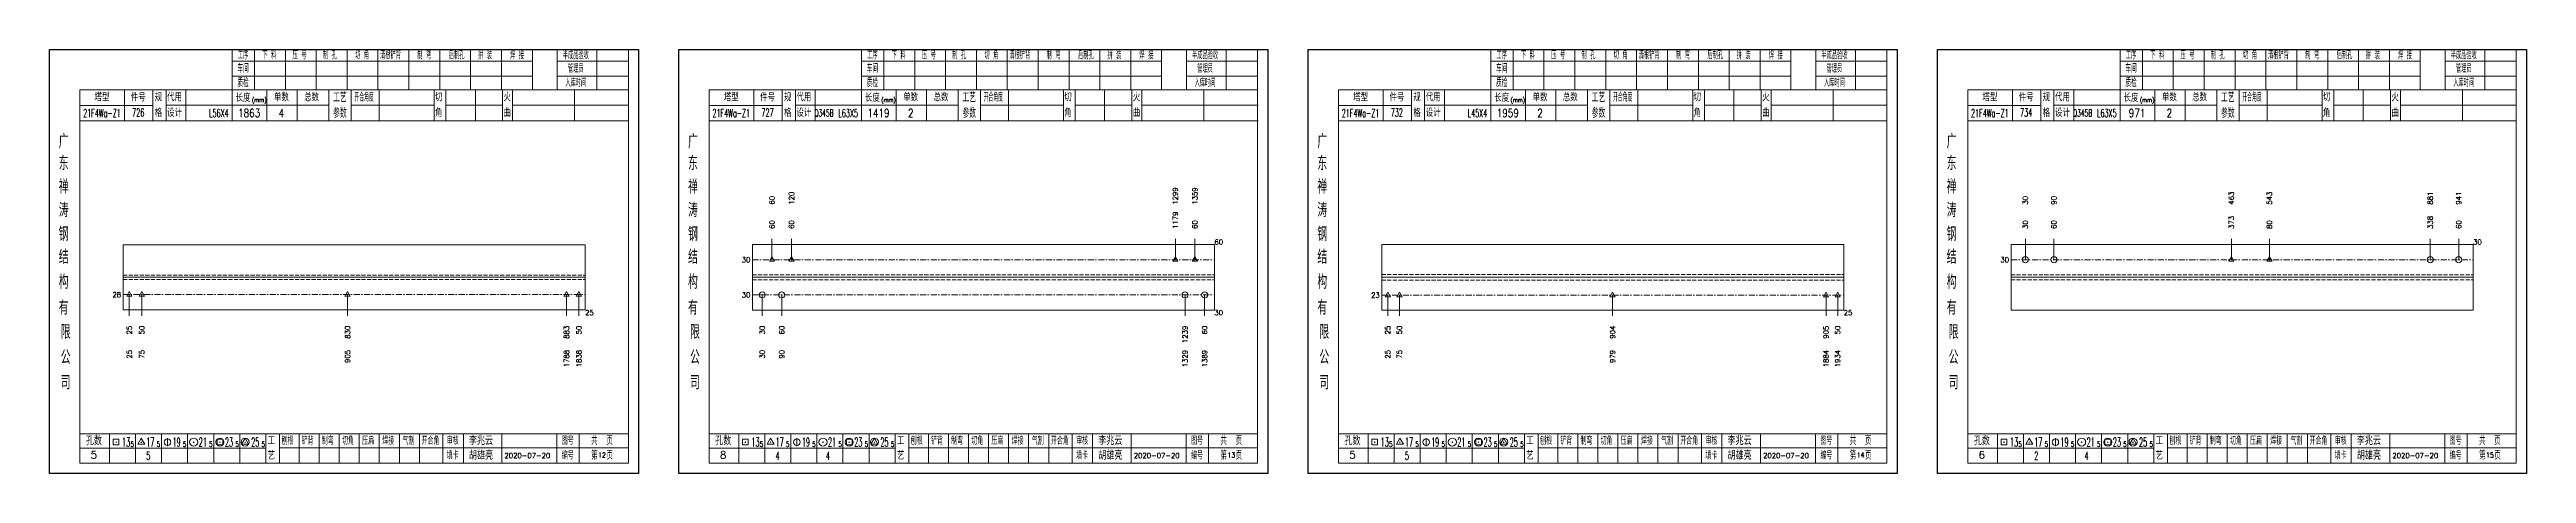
# Model space of a CAD drawing. Extents: x 1310 to 15542, y -76 to 8381.
# Drawn here: x 4950 to 6178, y 1944 to 2154 of the extents above; entities that cross this region are included whole.
import ezdxf
from ezdxf.enums import TextEntityAlignment as Align

# ---------------------------------------------------------------- set-up
doc = ezdxf.new("R2010")
doc.units = 0
doc.header["$MEASUREMENT"] = 0
doc.linetypes.add('一点画线', pattern=[5.2, 3, -1, 0.2, -1])
doc.linetypes.add('虚线', pattern=[2.75, 2, -0.75])
doc.layers.get('0').update_dxf_attribs({"linetype": 'CONTINUOUS', "lineweight": 25})
for name, color, linetype, lineweight in [('1', 7, 'CONTINUOUS', 25), ('4', 7, 'CONTINUOUS', 25), ('5', 7, 'CONTINUOUS', 25)]:
    doc.layers.add(name, color=color, linetype=linetype, lineweight=lineweight)
doc.styles.get("Standard").update_dxf_attribs({"font": 'simplex.shx', "width": 0.7, "height": 3, "bigfont": 'gbhzfs.shx'})

# ---------------------------------------------------------------- blocks, each defined once
blk = doc.blocks.new('孔17.5')
at = {"layer": '5', "color": 7, "linetype": 'Continuous', "lineweight": 13}
for p, q in [((0, 1), (-0.866, -0.5)), ((-0.1, -0.1), (0.1, 0.1)), ((0.1, -0.1), (-0.1, 0.1)), ((0.866, -0.5), (0, 1)), ((-0.866, -0.5), (0.866, -0.5))]:
    blk.add_line(p, q, dxfattribs=at)
blk = doc.blocks.new('孔21.5')
at = {"layer": '5', "color": 7, "linetype": 'Continuous', "lineweight": 13}
for p, q in [((-0.1, -0.1), (0.1, 0.1)), ((0.1, -0.1), (-0.1, 0.1))]:
    blk.add_line(p, q, dxfattribs=at)
blk.add_circle((0, 0), 1, dxfattribs=at)
blk = doc.blocks.new('CTJGK')
at = {"color": 6, "linetype": 'Continuous'}
for p, q in [((0, 209.97), (292.13, 209.97)), ((0, 0), (0, 209.97)), ((292.13, 209.97), (292.13, 0)), ((292.13, 0), (0, 0))]:
    blk.add_line(p, q, dxfattribs=at)

msp = doc.modelspace()

# ---------------------------------------------------------------- linework, layer by layer
at = {"color": 7, "linetype": 'Continuous', "lineweight": 18}
for p, q in [((4986.352, 2057.046), (4986.352, 2024.903)), ((4986.352, 2057.046), (5215.482, 2057.046)), ((5215.482, 2057.046), (5215.482, 2024.903)), ((5298.482, 2057.165), (5298.482, 2024.784)), ((5298.482, 2057.165), (5527.612, 2057.165)), ((5527.612, 2057.165), (5527.612, 2024.784)), ((5610.612, 2057.307), (5610.612, 2024.641)), ((5610.612, 2057.307), (5839.742, 2057.307)), ((5839.742, 2057.307), (5839.742, 2024.641)), ((5922.742, 2057.165), (5922.742, 2024.784)), ((5922.742, 2057.165), (6151.872, 2057.165)), ((6151.872, 2057.165), (6151.872, 2024.784)), ((4986.352, 2040.974), (5215.482, 2040.974)), ((5298.482, 2040.974), (5527.612, 2040.974)), ((5610.612, 2040.974), (5839.742, 2040.974)), ((5922.742, 2040.974), (6151.872, 2040.974))]:
    msp.add_line(p, q, dxfattribs=at)
at = {"color": 7, "linetype": 'Continuous', "lineweight": 13}
for p, q in [((5308.17, 2049.665), (5308.17, 2059.974)), ((5317.858, 2049.665), (5317.858, 2059.974)), ((5508.235, 2049.665), (5508.235, 2059.974)), ((5517.923, 2049.665), (5517.923, 2059.974)), ((5929.821, 2049.665), (5929.821, 2059.974)), ((5943.979, 2049.665), (5943.979, 2059.974)), ((6031.997, 2049.665), (6031.997, 2059.974)), ((6050.875, 2049.665), (6050.875, 2059.974)), ((6130.634, 2049.665), (6130.634, 2059.974)), ((6144.792, 2049.665), (6144.792, 2059.974)), ((4989.426, 2032.403), (4989.426, 2021.974)), ((4995.576, 2032.403), (4995.576, 2021.974)), ((5097.657, 2032.403), (5097.657, 2021.974)), ((5206.257, 2032.403), (5206.257, 2021.974)), ((5212.407, 2032.403), (5212.407, 2021.974)), ((5303.326, 2032.284), (5303.326, 2021.974)), ((5313.014, 2032.284), (5313.014, 2021.974)), ((5513.079, 2032.284), (5513.079, 2021.974)), ((5522.768, 2032.284), (5522.768, 2021.974)), ((5613.612, 2032.141), (5613.612, 2021.974)), ((5619.384, 2032.141), (5619.384, 2021.974)), ((5725.118, 2032.141), (5725.118, 2021.974)), ((5830.969, 2032.141), (5830.969, 2021.974)), ((5836.742, 2032.141), (5836.742, 2021.974))]:
    msp.add_line(p, q, dxfattribs=at)
at = {"color": 1, "linetype": '虚线', "lineweight": 18}
for p, q in [((4986.352, 2042.046), (5215.482, 2042.046)), ((4986.352, 2039.903), (5215.482, 2039.903)), ((5298.482, 2042.165), (5527.612, 2042.165)), ((5298.482, 2039.784), (5527.612, 2039.784)), ((5610.612, 2042.307), (5839.742, 2042.307)), ((5610.612, 2039.641), (5839.742, 2039.641)), ((5922.742, 2042.165), (6151.872, 2042.165)), ((5922.742, 2039.784), (6151.872, 2039.784))]:
    msp.add_line(p, q, dxfattribs=at)
at = {"color": 3, "linetype": '一点画线', "lineweight": 13}
for p, q in [((5298.482, 2049.665), (5527.612, 2049.665)), ((5922.742, 2049.665), (6151.872, 2049.665)), ((4986.352, 2032.403), (5215.482, 2032.403)), ((5298.482, 2032.284), (5527.612, 2032.284)), ((5610.612, 2032.141), (5839.742, 2032.141))]:
    msp.add_line(p, q, dxfattribs=at)
at = {"layer": '1', "color": 7, "linetype": 'Continuous', "lineweight": 18}
for p, q in [((4986.352, 2024.903), (5215.482, 2024.903)), ((5298.482, 2024.784), (5527.612, 2024.784)), ((5610.612, 2024.641), (5839.742, 2024.641)), ((5922.742, 2024.784), (6151.872, 2024.784))]:
    msp.add_line(p, q, dxfattribs=at)
at = {"layer": '4', "color": 1, "linetype": 'Continuous', "lineweight": 18}
for p, q in [((4949.852, 2153.801), (4949.852, 1943.831)), ((5241.982, 2153.801), (4949.852, 2153.801)), ((5040.482, 2153.801), (5040.482, 2133.961)), ((5051.512, 2153.801), (5051.512, 2133.941)), ((5066.822, 2153.801), (5066.822, 2133.941)), ((5082.142, 2153.801), (5082.142, 2133.941)), ((5097.452, 2153.801), (5097.452, 2133.941)), ((5112.762, 2153.801), (5112.762, 2133.941)), ((5128.072, 2153.801), (5128.072, 2133.941)), ((5143.392, 2153.801), (5143.392, 2133.941)), ((5158.702, 2153.801), (5158.702, 2133.941)), ((5174.012, 2153.801), (5174.012, 2133.941)), ((5189.322, 2153.801), (5189.322, 2133.961)), ((5189.322, 2153.801), (5189.322, 2133.941)), ((5201.602, 2153.801), (5201.602, 2133.941)), ((5221.352, 2153.801), (5221.352, 2133.941)), ((5236.932, 2153.801), (5236.932, 2133.941)), ((5241.982, 2124.001), (5241.982, 2153.801)), ((5261.982, 2153.801), (5261.982, 1943.831)), ((5554.112, 2153.801), (5261.982, 2153.801)), ((5352.612, 2153.801), (5352.612, 2133.961)), ((5363.642, 2153.801), (5363.642, 2133.941)), ((5378.952, 2153.801), (5378.952, 2133.941)), ((5394.272, 2153.801), (5394.272, 2133.941)), ((5409.582, 2153.801), (5409.582, 2133.941)), ((5424.892, 2153.801), (5424.892, 2133.941)), ((5440.202, 2153.801), (5440.202, 2133.941)), ((5455.522, 2153.801), (5455.522, 2133.941)), ((5470.832, 2153.801), (5470.832, 2133.941)), ((5486.142, 2153.801), (5486.142, 2133.941)), ((5501.452, 2153.801), (5501.452, 2133.961)), ((5501.452, 2153.801), (5501.452, 2133.941)), ((5513.732, 2153.801), (5513.732, 2133.941)), ((5533.482, 2153.801), (5533.482, 2133.941)), ((5549.062, 2153.801), (5549.062, 2133.941)), ((5554.112, 2124.001), (5554.112, 2153.801)), ((5574.112, 2153.801), (5574.112, 1943.831)), ((5866.242, 2153.801), (5574.112, 2153.801)), ((5664.742, 2153.801), (5664.742, 2133.961)), ((5675.772, 2153.801), (5675.772, 2133.941)), ((5691.082, 2153.801), (5691.082, 2133.941)), ((5706.402, 2153.801), (5706.402, 2133.941)), ((5721.712, 2153.801), (5721.712, 2133.941)), ((5737.022, 2153.801), (5737.022, 2133.941)), ((5752.332, 2153.801), (5752.332, 2133.941)), ((5767.652, 2153.801), (5767.652, 2133.941)), ((5782.962, 2153.801), (5782.962, 2133.941)), ((5798.272, 2153.801), (5798.272, 2133.941)), ((5813.582, 2153.801), (5813.582, 2133.961)), ((5813.582, 2153.801), (5813.582, 2133.941)), ((5825.862, 2153.801), (5825.862, 2133.941)), ((5845.612, 2153.801), (5845.612, 2133.941)), ((5861.192, 2153.801), (5861.192, 2133.941)), ((5866.242, 2124.001), (5866.242, 2153.801)), ((5886.242, 2153.801), (5886.242, 1943.831)), ((6178.372, 2153.801), (5886.242, 2153.801)), ((5976.872, 2153.801), (5976.872, 2133.961)), ((5987.902, 2153.801), (5987.902, 2133.941)), ((6003.212, 2153.801), (6003.212, 2133.941)), ((6018.532, 2153.801), (6018.532, 2133.941)), ((6033.842, 2153.801), (6033.842, 2133.941)), ((6049.152, 2153.801), (6049.152, 2133.941)), ((6064.462, 2153.801), (6064.462, 2133.941)), ((6079.782, 2153.801), (6079.782, 2133.941)), ((6095.092, 2153.801), (6095.092, 2133.941)), ((6110.402, 2153.801), (6110.402, 2133.941)), ((6125.712, 2153.801), (6125.712, 2133.961)), ((6125.712, 2153.801), (6125.712, 2133.941)), ((6137.992, 2153.801), (6137.992, 2133.941)), ((6157.742, 2153.801), (6157.742, 2133.941)), ((6173.322, 2153.801), (6173.322, 2133.941)), ((6178.372, 2124.001), (6178.372, 2153.801)), ((5189.322, 2148.071), (5040.482, 2148.071)), ((5189.322, 2140.591), (5040.482, 2140.591)), ((5236.932, 2148.071), (5201.602, 2148.071)), ((5236.932, 2140.591), (5201.602, 2140.591)), ((5501.452, 2148.071), (5352.612, 2148.071)), ((5501.452, 2140.591), (5352.612, 2140.591)), ((5549.062, 2148.071), (5513.732, 2148.071)), ((5549.062, 2140.591), (5513.732, 2140.591)), ((5813.582, 2148.071), (5664.742, 2148.071)), ((5813.582, 2140.591), (5664.742, 2140.591)), ((5861.192, 2148.071), (5825.862, 2148.071)), ((5861.192, 2140.591), (5825.862, 2140.591)), ((6125.712, 2148.071), (5976.872, 2148.071)), ((6125.712, 2140.591), (5976.872, 2140.591)), ((6173.322, 2148.071), (6137.992, 2148.071)), ((6173.322, 2140.591), (6137.992, 2140.591)), ((4964.862, 2133.941), (4964.862, 1948.881)), ((5236.932, 2133.941), (4964.862, 2133.941)), ((5001.132, 2126.181), (4964.862, 2126.181)), ((4986.982, 2133.951), (4986.982, 2118.531)), ((5001.132, 2118.531), (5001.132, 2133.941)), ((5007.632, 2118.531), (5007.632, 2133.941)), ((5088.352, 2126.231), (5007.632, 2126.231)), ((5017.502, 2133.941), (5017.502, 2118.531)), ((5040.482, 2133.961), (5040.482, 2118.531)), ((5057.602, 2133.941), (5057.602, 2118.531)), ((5072.652, 2133.941), (5072.652, 2118.531)), ((5088.352, 2133.941), (5088.352, 2118.531)), ((5099.412, 2133.941), (5099.412, 2118.531)), ((5099.412, 2126.231), (5140.662, 2126.231)), ((5113.362, 2133.941), (5113.362, 2118.531)), ((5140.662, 2133.941), (5140.662, 2118.531)), ((5146.422, 2133.941), (5146.422, 2118.531)), ((5146.422, 2126.231), (5174.502, 2126.231)), ((5161.042, 2133.941), (5161.042, 2118.531)), ((5174.502, 2133.941), (5174.502, 2118.531)), ((5179.492, 2133.941), (5179.492, 2118.531)), ((5179.492, 2126.231), (5237.112, 2126.231)), ((5210.232, 2133.941), (5210.232, 2118.531)), ((5236.932, 1948.881), (5236.932, 2133.941)), ((5276.992, 2133.941), (5276.992, 1948.881)), ((5549.062, 2133.941), (5276.992, 2133.941)), ((5313.262, 2126.181), (5276.992, 2126.181)), ((5299.112, 2133.951), (5299.112, 2118.531)), ((5313.262, 2118.531), (5313.262, 2133.941)), ((5319.762, 2118.531), (5319.762, 2133.941)), ((5400.482, 2126.231), (5319.762, 2126.231)), ((5329.632, 2133.941), (5329.632, 2118.531)), ((5352.612, 2133.961), (5352.612, 2118.531)), ((5369.732, 2133.941), (5369.732, 2118.531)), ((5384.782, 2133.941), (5384.782, 2118.531)), ((5400.482, 2133.941), (5400.482, 2118.531)), ((5411.542, 2133.941), (5411.542, 2118.531)), ((5411.542, 2126.231), (5452.792, 2126.231)), ((5425.492, 2133.941), (5425.492, 2118.531)), ((5452.792, 2133.941), (5452.792, 2118.531)), ((5458.552, 2133.941), (5458.552, 2118.531)), ((5458.552, 2126.231), (5486.632, 2126.231)), ((5473.172, 2133.941), (5473.172, 2118.531)), ((5486.632, 2133.941), (5486.632, 2118.531)), ((5491.622, 2133.941), (5491.622, 2118.531)), ((5491.622, 2126.231), (5549.242, 2126.231)), ((5522.362, 2133.941), (5522.362, 2118.531)), ((5549.062, 1948.881), (5549.062, 2133.941)), ((5589.122, 2133.941), (5589.122, 1948.881)), ((5861.192, 2133.941), (5589.122, 2133.941)), ((5625.392, 2126.181), (5589.122, 2126.181)), ((5611.242, 2133.951), (5611.242, 2118.531)), ((5625.392, 2118.531), (5625.392, 2133.941)), ((5631.892, 2118.531), (5631.892, 2133.941)), ((5712.612, 2126.231), (5631.892, 2126.231)), ((5641.762, 2133.941), (5641.762, 2118.531)), ((5664.742, 2133.961), (5664.742, 2118.531)), ((5681.862, 2133.941), (5681.862, 2118.531)), ((5696.912, 2133.941), (5696.912, 2118.531)), ((5712.612, 2133.941), (5712.612, 2118.531)), ((5723.672, 2133.941), (5723.672, 2118.531)), ((5723.672, 2126.231), (5764.922, 2126.231)), ((5737.622, 2133.941), (5737.622, 2118.531)), ((5764.922, 2133.941), (5764.922, 2118.531)), ((5770.682, 2133.941), (5770.682, 2118.531)), ((5770.682, 2126.231), (5798.762, 2126.231)), ((5785.302, 2133.941), (5785.302, 2118.531)), ((5798.762, 2133.941), (5798.762, 2118.531)), ((5803.752, 2133.941), (5803.752, 2118.531)), ((5803.752, 2126.231), (5861.372, 2126.231)), ((5834.492, 2133.941), (5834.492, 2118.531)), ((5861.192, 1948.881), (5861.192, 2133.941)), ((5901.252, 2133.941), (5901.252, 1948.881)), ((6173.322, 2133.941), (5901.252, 2133.941)), ((5937.522, 2126.181), (5901.252, 2126.181)), ((5923.372, 2133.951), (5923.372, 2118.531)), ((5937.522, 2118.531), (5937.522, 2133.941)), ((5944.022, 2118.531), (5944.022, 2133.941)), ((6024.742, 2126.231), (5944.022, 2126.231)), ((5953.892, 2133.941), (5953.892, 2118.531)), ((5976.872, 2133.961), (5976.872, 2118.531)), ((5993.992, 2133.941), (5993.992, 2118.531)), ((6009.042, 2133.941), (6009.042, 2118.531)), ((6024.742, 2133.941), (6024.742, 2118.531)), ((6035.802, 2133.941), (6035.802, 2118.531)), ((6035.802, 2126.231), (6077.052, 2126.231)), ((6049.752, 2133.941), (6049.752, 2118.531)), ((6077.052, 2133.941), (6077.052, 2118.531)), ((6082.812, 2133.941), (6082.812, 2118.531)), ((6082.812, 2126.231), (6110.892, 2126.231)), ((6097.432, 2133.941), (6097.432, 2118.531)), ((6110.892, 2133.941), (6110.892, 2118.531)), ((6115.882, 2133.941), (6115.882, 2118.531)), ((6115.882, 2126.231), (6173.502, 2126.231)), ((6146.622, 2133.941), (6146.622, 2118.531)), ((6173.322, 1948.881), (6173.322, 2133.941)), ((5237.112, 2118.531), (4964.862, 2118.531)), ((5241.982, 1943.831), (5241.982, 2124.001)), ((5549.242, 2118.531), (5276.992, 2118.531)), ((5554.112, 1943.831), (5554.112, 2124.001)), ((5861.372, 2118.531), (5589.122, 2118.531)), ((5866.242, 1943.831), (5866.242, 2124.001)), ((6173.502, 2118.531), (5901.252, 2118.531)), ((6178.372, 1943.831), (6178.372, 2124.001)), ((4964.862, 1963.411), (5236.932, 1963.411)), ((5057.112, 1956.281), (4964.862, 1956.281)), ((4979.552, 1963.411), (4979.552, 1948.881)), ((4992.482, 1948.881), (4992.482, 1963.411)), ((5005.412, 1963.411), (5005.412, 1948.881)), ((5018.332, 1948.881), (5018.332, 1963.411)), ((5031.262, 1963.411), (5031.262, 1948.881)), ((5044.192, 1948.881), (5044.192, 1963.411)), ((5057.112, 1948.881), (5057.112, 1963.411)), ((5063.942, 1956.441), (5236.932, 1956.441)), ((5063.982, 1948.881), (5063.982, 1963.411)), ((5073.642, 1948.881), (5073.642, 1963.411)), ((5083.582, 1948.881), (5083.582, 1963.411)), ((5093.522, 1948.881), (5093.522, 1963.411)), ((5103.472, 1948.881), (5103.472, 1963.411)), ((5113.412, 1948.881), (5113.412, 1963.411)), ((5123.352, 1948.881), (5123.352, 1963.411)), ((5133.302, 1948.881), (5133.302, 1963.411)), ((5144.942, 1948.881), (5144.942, 1963.411)), ((5155.092, 1948.881), (5155.092, 1963.411)), ((5174.152, 1948.881), (5174.152, 1963.411)), ((5201.532, 1948.881), (5201.532, 1963.411)), ((5212.492, 1948.881), (5212.492, 1963.411)), ((5276.992, 1963.411), (5549.062, 1963.411)), ((5369.242, 1956.281), (5276.992, 1956.281)), ((5291.682, 1963.411), (5291.682, 1948.881)), ((5304.612, 1948.881), (5304.612, 1963.411)), ((5317.542, 1963.411), (5317.542, 1948.881)), ((5330.462, 1948.881), (5330.462, 1963.411)), ((5343.392, 1963.411), (5343.392, 1948.881)), ((5356.322, 1948.881), (5356.322, 1963.411)), ((5369.242, 1948.881), (5369.242, 1963.411)), ((5376.072, 1956.441), (5549.062, 1956.441)), ((5376.112, 1948.881), (5376.112, 1963.411)), ((5385.772, 1948.881), (5385.772, 1963.411)), ((5395.712, 1948.881), (5395.712, 1963.411)), ((5405.652, 1948.881), (5405.652, 1963.411)), ((5415.602, 1948.881), (5415.602, 1963.411)), ((5425.542, 1948.881), (5425.542, 1963.411)), ((5435.482, 1948.881), (5435.482, 1963.411)), ((5445.432, 1948.881), (5445.432, 1963.411)), ((5457.072, 1948.881), (5457.072, 1963.411)), ((5467.222, 1948.881), (5467.222, 1963.411)), ((5486.282, 1948.881), (5486.282, 1963.411)), ((5513.662, 1948.881), (5513.662, 1963.411)), ((5524.622, 1948.881), (5524.622, 1963.411)), ((5589.122, 1963.411), (5861.192, 1963.411)), ((5681.372, 1956.281), (5589.122, 1956.281)), ((5603.812, 1963.411), (5603.812, 1948.881)), ((5616.742, 1948.881), (5616.742, 1963.411)), ((5629.672, 1963.411), (5629.672, 1948.881)), ((5642.592, 1948.881), (5642.592, 1963.411)), ((5655.522, 1963.411), (5655.522, 1948.881)), ((5668.452, 1948.881), (5668.452, 1963.411)), ((5681.372, 1948.881), (5681.372, 1963.411)), ((5688.202, 1956.441), (5861.192, 1956.441)), ((5688.242, 1948.881), (5688.242, 1963.411)), ((5697.902, 1948.881), (5697.902, 1963.411)), ((5707.842, 1948.881), (5707.842, 1963.411)), ((5717.782, 1948.881), (5717.782, 1963.411)), ((5727.732, 1948.881), (5727.732, 1963.411)), ((5737.672, 1948.881), (5737.672, 1963.411)), ((5747.612, 1948.881), (5747.612, 1963.411)), ((5757.562, 1948.881), (5757.562, 1963.411)), ((5769.202, 1948.881), (5769.202, 1963.411)), ((5779.352, 1948.881), (5779.352, 1963.411)), ((5798.412, 1948.881), (5798.412, 1963.411)), ((5825.792, 1948.881), (5825.792, 1963.411)), ((5836.752, 1948.881), (5836.752, 1963.411)), ((5901.252, 1963.411), (6173.322, 1963.411)), ((5993.502, 1956.281), (5901.252, 1956.281)), ((5915.942, 1963.411), (5915.942, 1948.881)), ((5928.872, 1948.881), (5928.872, 1963.411)), ((5941.802, 1963.411), (5941.802, 1948.881)), ((5954.722, 1948.881), (5954.722, 1963.411)), ((5967.652, 1963.411), (5967.652, 1948.881)), ((5980.582, 1948.881), (5980.582, 1963.411)), ((5993.502, 1948.881), (5993.502, 1963.411)), ((6000.332, 1956.441), (6173.322, 1956.441)), ((6000.372, 1948.881), (6000.372, 1963.411)), ((6010.032, 1948.881), (6010.032, 1963.411)), ((6019.972, 1948.881), (6019.972, 1963.411)), ((6029.912, 1948.881), (6029.912, 1963.411)), ((6039.862, 1948.881), (6039.862, 1963.411)), ((6049.802, 1948.881), (6049.802, 1963.411)), ((6059.742, 1948.881), (6059.742, 1963.411)), ((6069.692, 1948.881), (6069.692, 1963.411)), ((6081.332, 1948.881), (6081.332, 1963.411)), ((6091.482, 1948.881), (6091.482, 1963.411)), ((6110.542, 1948.881), (6110.542, 1963.411)), ((6137.922, 1948.881), (6137.922, 1963.411)), ((6148.882, 1948.881), (6148.882, 1963.411)), ((4949.852, 1943.831), (5241.982, 1943.831)), ((4964.862, 1948.881), (5236.932, 1948.881)), ((5261.982, 1943.831), (5554.112, 1943.831)), ((5276.992, 1948.881), (5549.062, 1948.881)), ((5574.112, 1943.831), (5866.242, 1943.831)), ((5589.122, 1948.881), (5861.192, 1948.881)), ((5886.242, 1943.831), (6178.372, 1943.831)), ((5901.252, 1948.881), (6173.322, 1948.881))]:
    msp.add_line(p, q, dxfattribs=at)
at = {"layer": '4', "color": 7, "linetype": 'Continuous', "lineweight": 13}
for p, q in [((4981.438, 1957.917), (4981.438, 1960.745)), ((4981.438, 1960.745), (4984.266, 1960.745)), ((4984.266, 1957.917), (4981.438, 1957.917)), ((4982.652, 1959.131), (4983.052, 1959.531)), ((4983.052, 1959.131), (4982.652, 1959.531)), ((4984.266, 1960.745), (4984.266, 1957.917)), ((4995.352, 1961.331), (4993.62, 1958.331)), ((4993.62, 1958.331), (4997.084, 1958.331)), ((4995.152, 1959.131), (4995.552, 1959.531)), ((4995.552, 1959.131), (4995.152, 1959.531)), ((4997.084, 1958.331), (4995.352, 1961.331)), ((5008.352, 1961.331), (5008.352, 1957.331)), ((5021.152, 1959.131), (5021.552, 1959.531)), ((5021.552, 1959.131), (5021.152, 1959.531)), ((5032.938, 1957.917), (5032.938, 1960.745)), ((5032.938, 1960.745), (5035.766, 1960.745)), ((5035.766, 1957.917), (5032.938, 1957.917)), ((5034.152, 1959.131), (5034.552, 1959.531)), ((5034.552, 1959.131), (5034.152, 1959.531)), ((5035.766, 1960.745), (5035.766, 1957.917)), ((5046.852, 1961.331), (5045.12, 1958.331)), ((5045.12, 1958.331), (5048.584, 1958.331)), ((5046.652, 1959.131), (5047.052, 1959.531)), ((5047.052, 1959.131), (5046.652, 1959.531)), ((5048.584, 1958.331), (5046.852, 1961.331)), ((5293.568, 1957.917), (5293.568, 1960.745)), ((5293.568, 1960.745), (5296.396, 1960.745)), ((5296.396, 1957.917), (5293.568, 1957.917)), ((5294.782, 1959.131), (5295.182, 1959.531)), ((5295.182, 1959.131), (5294.782, 1959.531)), ((5296.396, 1960.745), (5296.396, 1957.917)), ((5307.482, 1961.331), (5305.75, 1958.331)), ((5305.75, 1958.331), (5309.214, 1958.331)), ((5307.282, 1959.131), (5307.682, 1959.531)), ((5307.682, 1959.131), (5307.282, 1959.531)), ((5309.214, 1958.331), (5307.482, 1961.331)), ((5320.482, 1961.331), (5320.482, 1957.331)), ((5333.282, 1959.131), (5333.682, 1959.531)), ((5333.682, 1959.131), (5333.282, 1959.531)), ((5345.068, 1957.917), (5345.068, 1960.745)), ((5345.068, 1960.745), (5347.896, 1960.745)), ((5347.896, 1957.917), (5345.068, 1957.917)), ((5346.282, 1959.131), (5346.682, 1959.531)), ((5346.682, 1959.131), (5346.282, 1959.531)), ((5347.896, 1960.745), (5347.896, 1957.917)), ((5358.982, 1961.331), (5357.25, 1958.331)), ((5357.25, 1958.331), (5360.714, 1958.331)), ((5358.782, 1959.131), (5359.182, 1959.531)), ((5359.182, 1959.131), (5358.782, 1959.531)), ((5360.714, 1958.331), (5358.982, 1961.331)), ((5605.698, 1957.917), (5605.698, 1960.745)), ((5605.698, 1960.745), (5608.526, 1960.745)), ((5608.526, 1957.917), (5605.698, 1957.917)), ((5606.912, 1959.131), (5607.312, 1959.531)), ((5607.312, 1959.131), (5606.912, 1959.531)), ((5608.526, 1960.745), (5608.526, 1957.917)), ((5619.612, 1961.331), (5617.88, 1958.331)), ((5617.88, 1958.331), (5621.344, 1958.331)), ((5619.412, 1959.131), (5619.812, 1959.531)), ((5619.812, 1959.131), (5619.412, 1959.531)), ((5621.344, 1958.331), (5619.612, 1961.331)), ((5632.612, 1961.331), (5632.612, 1957.331)), ((5645.412, 1959.131), (5645.812, 1959.531)), ((5645.812, 1959.131), (5645.412, 1959.531)), ((5657.198, 1957.917), (5657.198, 1960.745)), ((5657.198, 1960.745), (5660.026, 1960.745)), ((5660.026, 1957.917), (5657.198, 1957.917)), ((5658.412, 1959.131), (5658.812, 1959.531)), ((5658.812, 1959.131), (5658.412, 1959.531)), ((5660.026, 1960.745), (5660.026, 1957.917)), ((5671.112, 1961.331), (5669.38, 1958.331)), ((5669.38, 1958.331), (5672.844, 1958.331)), ((5670.912, 1959.131), (5671.312, 1959.531)), ((5671.312, 1959.131), (5670.912, 1959.531)), ((5672.844, 1958.331), (5671.112, 1961.331)), ((5917.828, 1957.917), (5917.828, 1960.745)), ((5917.828, 1960.745), (5920.656, 1960.745)), ((5920.656, 1957.917), (5917.828, 1957.917)), ((5919.042, 1959.131), (5919.442, 1959.531)), ((5919.442, 1959.131), (5919.042, 1959.531)), ((5920.656, 1960.745), (5920.656, 1957.917)), ((5931.742, 1961.331), (5930.01, 1958.331)), ((5930.01, 1958.331), (5933.474, 1958.331)), ((5931.542, 1959.131), (5931.942, 1959.531)), ((5931.942, 1959.131), (5931.542, 1959.531)), ((5933.474, 1958.331), (5931.742, 1961.331)), ((5944.742, 1961.331), (5944.742, 1957.331)), ((5957.542, 1959.131), (5957.942, 1959.531)), ((5957.942, 1959.131), (5957.542, 1959.531)), ((5969.328, 1957.917), (5969.328, 1960.745)), ((5969.328, 1960.745), (5972.156, 1960.745)), ((5972.156, 1957.917), (5969.328, 1957.917)), ((5970.542, 1959.131), (5970.942, 1959.531)), ((5970.942, 1959.131), (5970.542, 1959.531)), ((5972.156, 1960.745), (5972.156, 1957.917)), ((5983.242, 1961.331), (5981.51, 1958.331)), ((5981.51, 1958.331), (5984.974, 1958.331)), ((5983.042, 1959.131), (5983.442, 1959.531)), ((5983.442, 1959.131), (5983.042, 1959.531)), ((5984.974, 1958.331), (5983.242, 1961.331))]:
    msp.add_line(p, q, dxfattribs=at)
for centre, radius in [((5008.352, 1959.331), 1.6), ((5021.352, 1959.331), 2), ((5034.352, 1959.331), 2), ((5046.852, 1959.331), 2), ((5320.482, 1959.331), 1.6), ((5333.482, 1959.331), 2), ((5346.482, 1959.331), 2), ((5358.982, 1959.331), 2), ((5632.612, 1959.331), 1.6), ((5645.612, 1959.331), 2), ((5658.612, 1959.331), 2), ((5671.112, 1959.331), 2), ((5944.742, 1959.331), 1.6), ((5957.742, 1959.331), 2), ((5970.742, 1959.331), 2), ((5983.242, 1959.331), 2)]:
    msp.add_circle(centre, radius, dxfattribs=at)

# ---------------------------------------------------------------- block references
at = {"color": 0, "linetype": 'Continuous'}
for p in [(4949.852, 1943.831), (5261.982, 1943.831), (5574.112, 1943.831), (5886.242, 1943.831)]:
    msp.add_blockref('CTJGK', p, dxfattribs=at)
at = {"color": 8, "linetype": 'Continuous', "lineweight": 9, "xscale": 1.5, "yscale": 1.5, "zscale": 1.5}
for name, p in [('孔17.5', (5308.17, 2049.665)), ('孔17.5', (5317.858, 2049.665)), ('孔17.5', (5508.235, 2049.665)), ('孔17.5', (5517.923, 2049.665)), ('孔21.5', (5929.821, 2049.665)), ('孔21.5', (5943.979, 2049.665)), ('孔17.5', (6031.997, 2049.665)), ('孔17.5', (6050.875, 2049.665)), ('孔21.5', (6130.634, 2049.665)), ('孔21.5', (6144.792, 2049.665))]:
    msp.add_blockref(name, p, dxfattribs=at)
at = {"layer": '1', "color": 8, "linetype": 'Continuous', "lineweight": 9, "xscale": 1.5, "yscale": 1.5, "zscale": 1.5}
for name, p in [('孔17.5', (4989.426, 2032.403)), ('孔17.5', (4995.576, 2032.403)), ('孔17.5', (5097.657, 2032.403)), ('孔17.5', (5206.257, 2032.403)), ('孔17.5', (5212.407, 2032.403)), ('孔21.5', (5303.326, 2032.284)), ('孔21.5', (5313.014, 2032.284)), ('孔21.5', (5513.079, 2032.284)), ('孔21.5', (5522.768, 2032.284)), ('孔17.5', (5613.612, 2032.141)), ('孔17.5', (5619.384, 2032.141)), ('孔17.5', (5725.118, 2032.141)), ('孔17.5', (5830.969, 2032.141)), ('孔17.5', (5836.742, 2032.141))]:
    msp.add_blockref(name, p, dxfattribs=at)

# ---------------------------------------------------------------- texts
at = {"color": 7, "linetype": 'Continuous', "lineweight": 13}
for s, p in [('60', (5308.17, 2076.974)), ('120', (5317.858, 2076.974)), ('1299', (5508.235, 2076.974)), ('1359', (5517.923, 2076.974)), ('30', (5929.821, 2076.974)), ('90', (5943.979, 2076.974)), ('463', (6031.997, 2076.974)), ('543', (6050.875, 2076.974)), ('881', (6130.634, 2076.974)), ('941', (6144.792, 2076.974))]:
    msp.add_text(s, height=2.5, rotation=90, dxfattribs=at).set_placement(p, align=Align.MIDDLE_LEFT)
at = {"color": 8, "linetype": 'Continuous', "lineweight": 9}
for s, p in [('60', (5308.17, 2064.974)), ('60', (5317.858, 2064.974)), ('1179', (5508.235, 2064.974)), ('60', (5517.923, 2064.974)), ('30', (5929.821, 2064.974)), ('60', (5943.979, 2064.974)), ('373', (6031.997, 2064.974)), ('80', (6050.875, 2064.974)), ('338', (6130.634, 2064.974)), ('60', (6144.792, 2064.974))]:
    msp.add_text(s, height=2.5, rotation=90, dxfattribs=at).set_placement(p, align=Align.MIDDLE_LEFT)
at = {"color": 7, "linetype": 'Continuous', "lineweight": 13}
for s, p in [('60', (5527.612, 2058.474)), ('30', (6151.872, 2058.474))]:
    msp.add_text(s, height=2.5, dxfattribs=at).set_placement(p, align=Align.MIDDLE_LEFT)
for s, p in [('30', (5297.482, 2049.665)), ('30', (5921.742, 2049.665)), ('28', (4985.352, 2032.403)), ('30', (5297.482, 2032.284)), ('23', (5609.612, 2032.141))]:
    msp.add_text(s, height=2.5, dxfattribs=at).set_placement(p, align=Align.MIDDLE_RIGHT)
at = {"layer": '1', "color": 8, "linetype": 'Continuous', "lineweight": 9}
for s, p in [('25', (4989.426, 2016.974)), ('50', (4995.576, 2016.974)), ('830', (5097.657, 2016.974)), ('883', (5206.257, 2016.974)), ('50', (5212.407, 2016.974)), ('30', (5303.326, 2016.974)), ('60', (5313.014, 2016.974)), ('1239', (5513.079, 2016.974)), ('60', (5522.768, 2016.974)), ('25', (5613.612, 2016.974)), ('50', (5619.384, 2016.974)), ('904', (5725.118, 2016.974)), ('905', (5830.969, 2016.974)), ('50', (5836.742, 2016.974))]:
    msp.add_text(s, height=2.5, rotation=90, dxfattribs=at).set_placement(p, align=Align.MIDDLE_RIGHT)
at = {"layer": '1', "color": 7, "linetype": 'Continuous', "lineweight": 13}
for s, p in [('25', (5215.482, 2023.474)), ('30', (5527.612, 2023.474)), ('25', (5839.742, 2023.474))]:
    msp.add_text(s, height=2.5, dxfattribs=at).set_placement(p, align=Align.MIDDLE_LEFT)
for s, p in [('25', (4989.426, 2004.974)), ('75', (4995.576, 2004.974)), ('905', (5097.657, 2004.974)), ('1788', (5206.257, 2004.974)), ('1838', (5212.407, 2004.974)), ('30', (5303.326, 2004.974)), ('90', (5313.014, 2004.974)), ('1329', (5513.079, 2004.974)), ('1389', (5522.768, 2004.974)), ('25', (5613.612, 2004.974)), ('75', (5619.384, 2004.974)), ('979', (5725.118, 2004.974)), ('1884', (5830.969, 2004.974)), ('1934', (5836.742, 2004.974))]:
    msp.add_text(s, height=2.5, rotation=90, dxfattribs=at).set_placement(p, align=Align.MIDDLE_RIGHT)
at = {"layer": '4', "color": 1, "linetype": 'Continuous', "lineweight": 25}
for s, height, width, p in [('工序', 3.7, 0.7, (5045.852, 2150.931)), ('下 料', 3.7, 0.7, (5058.852, 2150.931)), ('压 号', 3.7, 0.7, (5073.852, 2150.931)), ('制 孔', 3.7, 0.7, (5088.852, 2150.931)), ('切 角', 3.7, 0.7, (5104.852, 2150.931)), ('清根铲背 ', 3.7, 0.7, (5119.852, 2150.931)), (' 制 弯', 3.7, 0.7, (5134.852, 2150.931)), (' 后制孔', 3.7, 0.7, (5150.852, 2150.931)), ('拼 装', 3.7, 0.7, (5165.852, 2150.931)), (' 焊 接', 3.7, 0.7, (5180.852, 2150.931)), ('半成品验收', 3.7, 0.7, (5210.852, 2150.931)), ('工序', 3.7, 0.7, (5357.982, 2150.931)), ('下 料', 3.7, 0.7, (5370.982, 2150.931)), ('压 号', 3.7, 0.7, (5385.982, 2150.931)), ('制 孔', 3.7, 0.7, (5400.982, 2150.931)), ('切 角', 3.7, 0.7, (5416.982, 2150.931)), ('清根铲背 ', 3.7, 0.7, (5431.982, 2150.931)), (' 制 弯', 3.7, 0.7, (5446.982, 2150.931)), (' 后制孔', 3.7, 0.7, (5462.982, 2150.931)), ('拼 装', 3.7, 0.7, (5477.982, 2150.931)), (' 焊 接', 3.7, 0.7, (5492.982, 2150.931)), ('半成品验收', 3.7, 0.7, (5522.982, 2150.931)), ('工序', 3.7, 0.7, (5670.112, 2150.931)), ('下 料', 3.7, 0.7, (5683.112, 2150.931)), ('压 号', 3.7, 0.7, (5698.112, 2150.931)), ('制 孔', 3.7, 0.7, (5713.112, 2150.931)), ('切 角', 3.7, 0.7, (5729.112, 2150.931)), ('清根铲背 ', 3.7, 0.7, (5744.112, 2150.931)), (' 制 弯', 3.7, 0.7, (5759.112, 2150.931)), (' 后制孔', 3.7, 0.7, (5775.112, 2150.931)), ('拼 装', 3.7, 0.7, (5790.112, 2150.931)), (' 焊 接', 3.7, 0.7, (5805.112, 2150.931)), ('半成品验收', 3.7, 0.7, (5835.112, 2150.931)), ('工序', 3.7, 0.7, (5982.242, 2150.931)), ('下 料', 3.7, 0.7, (5995.242, 2150.931)), ('压 号', 3.7, 0.7, (6010.242, 2150.931)), ('制 孔', 3.7, 0.7, (6025.242, 2150.931)), ('切 角', 3.7, 0.7, (6041.242, 2150.931)), ('清根铲背 ', 3.7, 0.7, (6056.242, 2150.931)), (' 制 弯', 3.7, 0.7, (6071.242, 2150.931)), (' 后制孔', 3.7, 0.7, (6087.242, 2150.931)), ('拼 装', 3.7, 0.7, (6102.242, 2150.931)), (' 焊 接', 3.7, 0.7, (6117.242, 2150.931)), ('半成品验收', 3.7, 0.7, (6147.242, 2150.931)), ('质检', 4, 0.7, (5045.852, 2137.271)), ('车间', 4, 0.7, (5045.852, 2144.331)), ('入库时间', 3.7, 0.7, (5210.852, 2137.271)), ('管理员', 3.7, 0.7, (5210.852, 2144.331)), ('质检', 4, 0.7, (5357.982, 2137.271)), ('车间', 4, 0.7, (5357.982, 2144.331)), ('入库时间', 3.7, 0.7, (5522.982, 2137.271)), ('管理员', 3.7, 0.7, (5522.982, 2144.331)), ('质检', 4, 0.7, (5670.112, 2137.271)), ('车间', 4, 0.7, (5670.112, 2144.331)), ('入库时间', 3.7, 0.7, (5835.112, 2137.271)), ('管理员', 3.7, 0.7, (5835.112, 2144.331)), ('质检', 4, 0.7, (5982.242, 2137.271)), ('车间', 4, 0.7, (5982.242, 2144.331)), ('入库时间', 3.7, 0.7, (6147.242, 2137.271)), ('管理员', 3.7, 0.7, (6147.242, 2144.331)), ('(mm)', 2.24, 0.7, (5053.852, 2128.831)), ('工艺', 4.8, 0.7, (5093.852, 2130.091)), ('开合角度', 4, 0.6, (5105.852, 2130.091)), ('(mm)', 2.24, 0.7, (5365.982, 2128.831)), ('工艺', 4.8, 0.7, (5405.982, 2130.091)), ('开合角度', 4, 0.6, (5417.982, 2130.091)), ('(mm)', 2.24, 0.7, (5678.112, 2128.831)), ('工艺', 4.8, 0.7, (5718.112, 2130.091)), ('开合角度', 4, 0.6, (5730.112, 2130.091)), ('(mm)', 2.24, 0.7, (5990.242, 2128.831)), ('工艺', 4.8, 0.7, (6030.242, 2130.091)), ('开合角度', 4, 0.6, (6042.242, 2130.091)), ('21F4Wa-Z1', 4, 0.5, (4975.852, 2122.351)), ('726', 4, 0.5, (4993.852, 2122.601)), ('L56X4', 4, 0.5, (5033.852, 2122.331)), ('1863', 4, 0.8, (5048.852, 2122.381)), ('4', 4, 0.8, (5064.852, 2122.381)), ('参数', 4.8, 0.7, (5093.852, 2122.381)), ('21F4Wa-Z1', 4, 0.5, (5287.982, 2122.351)), ('727', 4, 0.5, (5305.982, 2122.601)), ('Q345B', 3.5, 0.5, (5333.982, 2122.331)), ('L63X5', 4, 0.5, (5345.982, 2122.331)), ('1419', 4, 0.8, (5360.982, 2122.381)), ('2', 4, 0.8, (5376.982, 2122.381)), ('参数', 4.8, 0.7, (5405.982, 2122.381)), ('21F4Wa-Z1', 4, 0.5, (5600.112, 2122.351)), ('732', 4, 0.5, (5618.112, 2122.601)), ('L45X4', 4, 0.5, (5658.112, 2122.331)), ('1959', 4, 0.8, (5673.112, 2122.381)), ('2', 4, 0.8, (5689.112, 2122.381)), ('参数', 4.8, 0.7, (5718.112, 2122.381)), ('21F4Wa-Z1', 4, 0.5, (5912.242, 2122.351)), ('734', 4, 0.5, (5930.242, 2122.601)), ('Q345B', 3.5, 0.5, (5958.242, 2122.331)), ('L63X5', 4, 0.5, (5970.242, 2122.331)), ('971', 4, 0.8, (5985.242, 2122.381)), ('2', 4, 0.8, (6001.242, 2122.381)), ('参数', 4.8, 0.7, (6030.242, 2122.381)), ('广', 6.96, 0.7, (4956.852, 2108.301)), ('东', 6.96, 0.7, (4956.852, 2097.511)), ('广', 6.96, 0.7, (5268.982, 2108.301)), ('东', 6.96, 0.7, (5268.982, 2097.511)), ('广', 6.96, 0.7, (5581.112, 2108.301)), ('东', 6.96, 0.7, (5581.112, 2097.511)), ('广', 6.96, 0.7, (5893.242, 2108.301)), ('东', 6.96, 0.7, (5893.242, 2097.511)), ('禅', 6.96, 0.7, (4956.852, 2085.921)), ('禅', 6.96, 0.7, (5268.982, 2085.921)), ('禅', 6.96, 0.7, (5581.112, 2085.921)), ('禅', 6.96, 0.7, (5893.242, 2085.921)), ('涛', 6.96, 0.7, (4956.852, 2074.321)), ('涛', 6.96, 0.7, (5268.982, 2074.321)), ('涛', 6.96, 0.7, (5581.112, 2074.321)), ('涛', 6.96, 0.7, (5893.242, 2074.321)), ('钢', 6.96, 0.7, (4956.852, 2062.431)), ('钢', 6.96, 0.7, (5268.982, 2062.431)), ('钢', 6.96, 0.7, (5581.112, 2062.431)), ('钢', 6.96, 0.7, (5893.242, 2062.431)), ('结', 6.96, 0.7, (4956.852, 2051.121)), ('结', 6.96, 0.7, (5268.982, 2051.121)), ('结', 6.96, 0.7, (5581.112, 2051.121)), ('结', 6.96, 0.7, (5893.242, 2051.121)), ('构', 6.96, 0.7, (4956.852, 2038.741)), ('构', 6.96, 0.7, (5268.982, 2038.741)), ('构', 6.96, 0.7, (5581.112, 2038.741)), ('构', 6.96, 0.7, (5893.242, 2038.741)), ('有', 6.96, 0.7, (4956.852, 2025.931)), ('有', 6.96, 0.7, (5268.982, 2025.931)), ('有', 6.96, 0.7, (5581.112, 2025.931)), ('有', 6.96, 0.7, (5893.242, 2025.931)), ('限', 6.96, 0.7, (4957.852, 2013.931)), ('限', 6.96, 0.7, (5269.982, 2013.931)), ('限', 6.96, 0.7, (5582.112, 2013.931)), ('限', 6.96, 0.7, (5894.242, 2013.931)), ('公', 6.96, 0.7, (4957.852, 2001.391)), ('公', 6.96, 0.7, (5269.982, 2001.391)), ('公', 6.96, 0.7, (5582.112, 2001.391)), ('公', 6.96, 0.7, (5894.242, 2001.391)), ('司', 6.96, 0.7, (4957.852, 1988.911)), ('司', 6.96, 0.7, (5269.982, 1988.911)), ('司', 6.96, 0.7, (5582.112, 1988.911)), ('司', 6.96, 0.7, (5894.242, 1988.911)), ('13', 4.47, 0.5, (4987.852, 1959.331)), ('5', 2.68, 0.6, (4990.852, 1958.331)), ('5', 4, 0.5, (4998.852, 1952.581)), ('17', 4.47, 0.5, (4999.852, 1959.331)), ('5', 2.68, 0.6, (5003.852, 1958.331)), ('19', 4.47, 0.5, (5012.852, 1959.331)), ('5', 2.68, 0.6, (5016.852, 1958.331)), ('21', 4.47, 0.5, (5025.852, 1959.331)), ('5', 2.68, 0.6, (5029.852, 1958.331)), ('23', 4.47, 0.5, (5038.852, 1959.331)), ('5', 2.68, 0.6, (5042.852, 1958.331)), ('25', 4.47, 0.5, (5051.852, 1959.331)), ('5', 2.68, 0.6, (5055.852, 1958.331)), ('刨根', 3.7, 0.8, (5067.852, 1959.931)), ('铲背', 3.7, 0.8, (5077.852, 1959.931)), ('制弯', 3.7, 0.8, (5087.852, 1959.931)), ('切角', 3.7, 0.8, (5097.852, 1959.931)), ('压扁', 3.7, 0.8, (5107.852, 1959.931)), ('焊接', 3.7, 0.8, (5117.852, 1959.931)), ('气割', 3.7, 0.8, (5127.852, 1959.931)), ('开合角', 3.7, 0.8, (5138.852, 1959.931)), ('填卡', 3.7, 0.8, (5149.852, 1952.661)), ('审核', 3.7, 0.8, (5149.852, 1959.931)), ('编号', 3.7, 0.8, (5206.852, 1952.661)), ('图号', 3.7, 0.8, (5206.852, 1959.931)), ('第  页', 4, 0.8, (5223.852, 1952.661)), ('共  页', 4, 0.8, (5223.852, 1959.931)), ('13', 4.47, 0.5, (5299.982, 1959.331)), ('5', 2.68, 0.6, (5302.982, 1958.331)), ('4', 4, 0.5, (5310.982, 1952.581)), ('17', 4.47, 0.5, (5311.982, 1959.331)), ('5', 2.68, 0.6, (5315.982, 1958.331)), ('19', 4.47, 0.5, (5324.982, 1959.331)), ('5', 2.68, 0.6, (5328.982, 1958.331)), ('4', 4, 0.5, (5335.982, 1952.581)), ('21', 4.47, 0.5, (5337.982, 1959.331)), ('5', 2.68, 0.6, (5341.982, 1958.331)), ('23', 4.47, 0.5, (5350.982, 1959.331)), ('5', 2.68, 0.6, (5354.982, 1958.331)), ('25', 4.47, 0.5, (5363.982, 1959.331)), ('5', 2.68, 0.6, (5367.982, 1958.331)), ('刨根', 3.7, 0.8, (5379.982, 1959.931)), ('铲背', 3.7, 0.8, (5389.982, 1959.931)), ('制弯', 3.7, 0.8, (5399.982, 1959.931)), ('切角', 3.7, 0.8, (5409.982, 1959.931)), ('压扁', 3.7, 0.8, (5419.982, 1959.931)), ('焊接', 3.7, 0.8, (5429.982, 1959.931)), ('气割', 3.7, 0.8, (5439.982, 1959.931)), ('开合角', 3.7, 0.8, (5450.982, 1959.931)), ('填卡', 3.7, 0.8, (5461.982, 1952.661)), ('审核', 3.7, 0.8, (5461.982, 1959.931)), ('编号', 3.7, 0.8, (5518.982, 1952.661)), ('图号', 3.7, 0.8, (5518.982, 1959.931)), ('第  页', 4, 0.8, (5535.982, 1952.661)), ('共  页', 4, 0.8, (5535.982, 1959.931)), ('13', 4.47, 0.5, (5612.112, 1959.331)), ('5', 2.68, 0.6, (5615.112, 1958.331)), ('5', 4, 0.5, (5623.112, 1952.581)), ('17', 4.47, 0.5, (5624.112, 1959.331)), ('5', 2.68, 0.6, (5628.112, 1958.331)), ('19', 4.47, 0.5, (5637.112, 1959.331)), ('5', 2.68, 0.6, (5641.112, 1958.331)), ('21', 4.47, 0.5, (5650.112, 1959.331)), ('5', 2.68, 0.6, (5654.112, 1958.331)), ('23', 4.47, 0.5, (5663.112, 1959.331)), ('5', 2.68, 0.6, (5667.112, 1958.331)), ('25', 4.47, 0.5, (5676.112, 1959.331)), ('5', 2.68, 0.6, (5680.112, 1958.331)), ('刨根', 3.7, 0.8, (5692.112, 1959.931)), ('铲背', 3.7, 0.8, (5702.112, 1959.931)), ('制弯', 3.7, 0.8, (5712.112, 1959.931)), ('切角', 3.7, 0.8, (5722.112, 1959.931)), ('压扁', 3.7, 0.8, (5732.112, 1959.931)), ('焊接', 3.7, 0.8, (5742.112, 1959.931)), ('气割', 3.7, 0.8, (5752.112, 1959.931)), ('开合角', 3.7, 0.8, (5763.112, 1959.931)), ('填卡', 3.7, 0.8, (5774.112, 1952.661)), ('审核', 3.7, 0.8, (5774.112, 1959.931)), ('编号', 3.7, 0.8, (5831.112, 1952.661)), ('图号', 3.7, 0.8, (5831.112, 1959.931)), ('第  页', 4, 0.8, (5848.112, 1952.661)), ('共  页', 4, 0.8, (5848.112, 1959.931)), ('13', 4.47, 0.5, (5924.242, 1959.331)), ('5', 2.68, 0.6, (5927.242, 1958.331)), ('2', 4, 0.5, (5935.242, 1952.581)), ('17', 4.47, 0.5, (5936.242, 1959.331)), ('5', 2.68, 0.6, (5940.242, 1958.331)), ('19', 4.47, 0.5, (5949.242, 1959.331)), ('5', 2.68, 0.6, (5953.242, 1958.331)), ('4', 4, 0.5, (5960.242, 1952.581)), ('21', 4.47, 0.5, (5962.242, 1959.331)), ('5', 2.68, 0.6, (5966.242, 1958.331)), ('23', 4.47, 0.5, (5975.242, 1959.331)), ('5', 2.68, 0.6, (5979.242, 1958.331)), ('25', 4.47, 0.5, (5988.242, 1959.331)), ('5', 2.68, 0.6, (5992.242, 1958.331)), ('刨根', 3.7, 0.8, (6004.242, 1959.931)), ('铲背', 3.7, 0.8, (6014.242, 1959.931)), ('制弯', 3.7, 0.8, (6024.242, 1959.931)), ('切角', 3.7, 0.8, (6034.242, 1959.931)), ('压扁', 3.7, 0.8, (6044.242, 1959.931)), ('焊接', 3.7, 0.8, (6054.242, 1959.931)), ('气割', 3.7, 0.8, (6064.242, 1959.931)), ('开合角', 3.7, 0.8, (6075.242, 1959.931)), ('填卡', 3.7, 0.8, (6086.242, 1952.661)), ('审核', 3.7, 0.8, (6086.242, 1959.931)), ('编号', 3.7, 0.8, (6143.242, 1952.661)), ('图号', 3.7, 0.8, (6143.242, 1959.931)), ('第  页', 4, 0.8, (6160.242, 1952.661)), ('共  页', 4, 0.8, (6160.242, 1959.931))]:
    msp.add_text(s, height=height, dxfattribs=dict(at, width=width)).set_placement(p, align=Align.MIDDLE_CENTER)
for s, height, p in [('塔型', 3.7, (4975.852, 2130.061)), ('件号', 3.7, (4993.852, 2130.061)), ('规', 3.7, (5003.852, 2130.091)), ('代用', 3.7, (5011.852, 2130.091)), ('长度', 3.7, (5045.852, 2129.831)), ('单数', 3.7, (5064.852, 2130.091)), ('总数', 3.7, (5079.852, 2130.091)), ('切', 3.7, (5142.852, 2130.091)), ('火', 3.7, (5176.852, 2130.091)), ('塔型', 3.7, (5287.982, 2130.061)), ('件号', 3.7, (5305.982, 2130.061)), ('规', 3.7, (5315.982, 2130.091)), ('代用', 3.7, (5323.982, 2130.091)), ('长度', 3.7, (5357.982, 2129.831)), ('单数', 3.7, (5376.982, 2130.091)), ('总数', 3.7, (5391.982, 2130.091)), ('切', 3.7, (5454.982, 2130.091)), ('火', 3.7, (5488.982, 2130.091)), ('塔型', 3.7, (5600.112, 2130.061)), ('件号', 3.7, (5618.112, 2130.061)), ('规', 3.7, (5628.112, 2130.091)), ('代用', 3.7, (5636.112, 2130.091)), ('长度', 3.7, (5670.112, 2129.831)), ('单数', 3.7, (5689.112, 2130.091)), ('总数', 3.7, (5704.112, 2130.091)), ('切', 3.7, (5767.112, 2130.091)), ('火', 3.7, (5801.112, 2130.091)), ('塔型', 3.7, (5912.242, 2130.061)), ('件号', 3.7, (5930.242, 2130.061)), ('规', 3.7, (5940.242, 2130.091)), ('代用', 3.7, (5948.242, 2130.091)), ('长度', 3.7, (5982.242, 2129.831)), ('单数', 3.7, (6001.242, 2130.091)), ('总数', 3.7, (6016.242, 2130.091)), ('切', 3.7, (6079.242, 2130.091)), ('火', 3.7, (6113.242, 2130.091)), ('格', 3.7, (5003.852, 2122.381)), ('设计', 3.7, (5011.852, 2122.381)), ('角', 3.7, (5142.852, 2122.381)), ('曲', 3.7, (5176.852, 2122.381)), ('格', 3.7, (5315.982, 2122.381)), ('设计', 3.7, (5323.982, 2122.381)), ('角', 3.7, (5454.982, 2122.381)), ('曲', 3.7, (5488.982, 2122.381)), ('格', 3.7, (5628.112, 2122.381)), ('设计', 3.7, (5636.112, 2122.381)), ('角', 3.7, (5767.112, 2122.381)), ('曲', 3.7, (5801.112, 2122.381)), ('格', 3.7, (5940.242, 2122.381)), ('设计', 3.7, (5948.242, 2122.381)), ('角', 3.7, (6079.242, 2122.381)), ('曲', 3.7, (6113.242, 2122.381)), ('孔数', 4, (4971.852, 1959.851)), ('5', 3.7, (4971.852, 1953.021)), ('工', 3.7, (5059.852, 1959.931)), ('艺', 3.7, (5059.852, 1952.581)), ('李兆云', 4, (5163.852, 1959.931)), ('胡雄亮', 4, (5163.852, 1952.661)), ('2020-07-20', 2.5, (5186.852, 1952.661)), ('孔数', 4, (5283.982, 1959.851)), ('8', 3.7, (5283.982, 1953.021)), ('工', 3.7, (5371.982, 1959.931)), ('艺', 3.7, (5371.982, 1952.581)), ('李兆云', 4, (5475.982, 1959.931)), ('胡雄亮', 4, (5475.982, 1952.661)), ('2020-07-20', 2.5, (5498.982, 1952.661)), ('孔数', 4, (5596.112, 1959.851)), ('5', 3.7, (5596.112, 1953.021)), ('工', 3.7, (5684.112, 1959.931)), ('艺', 3.7, (5684.112, 1952.581)), ('李兆云', 4, (5788.112, 1959.931)), ('胡雄亮', 4, (5788.112, 1952.661)), ('2020-07-20', 2.5, (5811.112, 1952.661)), ('孔数', 4, (5908.242, 1959.851)), ('6', 3.7, (5908.242, 1953.021)), ('工', 3.7, (5996.242, 1959.931)), ('艺', 3.7, (5996.242, 1952.581)), ('李兆云', 4, (6100.242, 1959.931)), ('胡雄亮', 4, (6100.242, 1952.661)), ('2020-07-20', 2.5, (6123.242, 1952.661))]:
    msp.add_text(s, height=height, dxfattribs=at).set_placement(p, align=Align.MIDDLE_CENTER)
at = {"layer": '4', "color": 6, "linetype": 'Continuous', "lineweight": 25, "width": 0.8}
for s, p in [('12', (5223.877, 1952.889)), ('13', (5536.007, 1952.889)), ('14', (5848.137, 1952.889)), ('15', (6160.267, 1952.889))]:
    msp.add_text(s, height=2.5, dxfattribs=at).set_placement(p, align=Align.MIDDLE_CENTER)

doc.saveas('drawing.dxf')
